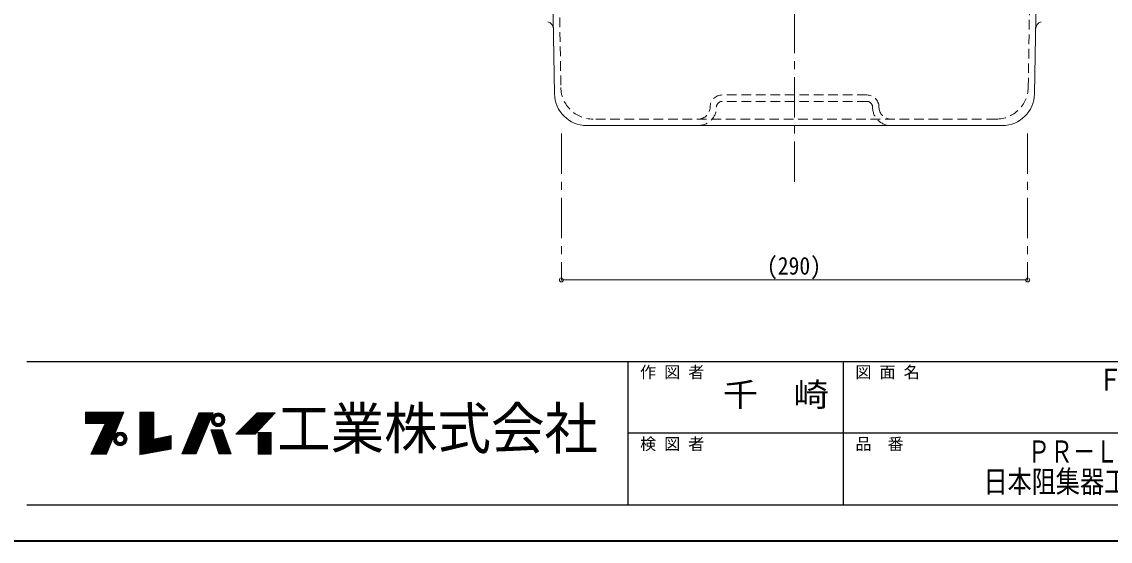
# Model space of a CAD drawing. Units: millimetres at full size, sheet at 1:5; details may follow other scales. Extents: x -1060 to 965, y -710 to 695.
# Drawn here: x -51 to 626, y -710 to -387 of the extents above; entities that cross this region are included whole.
import ezdxf
from ezdxf.enums import TextEntityAlignment as Align

# ---------------------------------------------------------------- set-up
doc = ezdxf.new("R2010")
doc.units = ezdxf.units.MM
doc.header["$LTSCALE"] = 5
doc.header["$PDMODE"] = 32
doc.header["$PDSIZE"] = 2.5
doc.linetypes.add('CHAIN1', pattern=[8, 5, -1, 1, -1])
doc.linetypes.add('DASHED1', pattern=[1.8, 1.2, -0.6])
doc.layers.add('0-0____1', color=7, linetype='Continuous', lineweight=18)
doc.styles.add('ＭＳ ゴシック', font='')
doc.styles.get('ＭＳ ゴシック').set_extended_font_data('MS Gothic')

msp = doc.modelspace()

# ---------------------------------------------------------------- linework, layer by layer
at = {"layer": '0-0____1', "color": 4, "linetype": 'CHAIN1', "lineweight": 9}
for p, q in [((430.048, -486.211), (430.048, -72.711)), ((285.048, -456.211), (285.048, -547.211)), ((575.048, -456.211), (575.048, -547.211))]:
    msp.add_line(p, q, dxfattribs=at)
at = {"layer": '0-0____1', "color": 4, "linetype": 'DASHED1', "lineweight": 9}
for p, q in [((280.097, -150.161), (284.72, -427.545)), ((575.376, -427.545), (579.999, -150.161)), ((475.048, -432.211), (385.048, -432.211)), ((475.048, -436.211), (385.048, -436.211)), ((555.379, -447.211), (304.718, -447.211))]:
    msp.add_line(p, q, dxfattribs=at)
at = {"layer": '0-0____1'}
for p, q in [((280.786, -431.545), (276.214, -157.211)), ((579.31, -431.545), (583.882, -157.211)), ((300.784, -451.211), (559.313, -451.211)), ((2.032, -655.641), (12.847, -629.496)), ((22.822, -629.391), (22.822, -655.956)), ((31.537, -629.391), (22.822, -629.391)), ((-10.988, -629.811), (12.717, -629.811)), ((-10.988, -630.021), (12.63, -630.021)), ((-10.988, -630.336), (12.5, -630.336)), ((-10.988, -630.651), (12.37, -630.651)), ((-10.988, -630.966), (12.239, -630.966)), ((-10.988, -631.386), (12.066, -631.386)), ((11.935, -631.701), (-10.988, -631.701)), ((-10.988, -632.016), (11.805, -632.016)), ((-10.988, -632.331), (11.675, -632.331)), ((-10.988, -632.646), (11.544, -632.646)), ((-10.988, -632.961), (11.414, -632.961)), ((-10.988, -633.171), (11.327, -633.171)), ((-10.988, -633.591), (11.153, -633.591)), ((-10.988, -633.906), (11.023, -633.906)), ((-10.988, -634.221), (10.893, -634.221)), ((-10.988, -634.536), (10.763, -634.536)), ((-10.988, -634.851), (10.632, -634.851)), ((-10.988, -635.166), (10.502, -635.166)), ((-10.988, -635.481), (10.372, -635.481)), ((-10.988, -635.796), (10.241, -635.796)), ((-10.988, -636.111), (10.111, -636.111)), ((22.822, -629.811), (31.537, -629.811)), ((22.822, -630.021), (31.537, -630.021)), ((22.822, -630.336), (31.537, -630.336)), ((22.822, -630.651), (31.537, -630.651)), ((22.822, -630.966), (31.537, -630.966)), ((22.822, -631.386), (31.537, -631.386)), ((22.822, -631.701), (31.537, -631.701)), ((22.822, -632.016), (31.537, -632.016)), ((22.822, -632.331), (31.537, -632.331)), ((22.822, -632.646), (31.537, -632.646)), ((22.822, -632.961), (31.537, -632.961)), ((22.822, -633.171), (31.537, -633.171)), ((22.822, -633.591), (31.537, -633.591)), ((22.822, -633.906), (31.537, -633.906)), ((22.822, -634.221), (31.537, -634.221)), ((22.822, -634.536), (31.537, -634.536)), ((22.822, -634.851), (31.537, -634.851)), ((22.822, -635.166), (31.537, -635.166)), ((22.822, -635.481), (31.537, -635.481)), ((22.822, -635.796), (31.537, -635.796)), ((22.822, -636.111), (31.537, -636.111)), ((59.467, -629.916), (48.967, -655.431)), ((56.918, -636.111), (65.923, -636.111)), ((57.048, -635.796), (66.053, -635.796)), ((57.177, -635.481), (66.184, -635.481)), ((57.307, -635.166), (66.315, -635.166)), ((57.437, -634.851), (66.446, -634.851)), ((57.577, -634.536), (66.577, -634.536)), ((57.696, -634.221), (66.708, -634.221)), ((57.825, -633.906), (66.839, -633.906)), ((57.892, -655.431), (68.497, -629.916)), ((57.955, -633.591), (66.97, -633.591)), ((58.128, -633.171), (67.144, -633.171)), ((58.214, -632.961), (67.232, -632.961)), ((58.344, -632.646), (67.363, -632.646)), ((58.474, -632.331), (67.494, -632.331)), ((58.603, -632.016), (67.625, -632.016)), ((58.733, -631.701), (67.755, -631.701)), ((58.862, -631.386), (67.886, -631.386)), ((59.035, -630.966), (68.061, -630.966)), ((59.165, -630.651), (68.182, -630.651)), ((59.295, -630.336), (68.323, -630.336)), ((59.467, -629.916), (68.497, -629.916)), ((67.292, -634.221), (69.292, -634.221)), ((67.313, -633.801), (69.332, -633.801)), ((67.325, -634.746), (69.354, -634.746)), ((67.399, -633.276), (69.5, -633.276)), ((67.424, -635.271), (69.552, -635.271)), ((67.595, -632.646), (69.936, -632.646)), ((67.595, -635.796), (69.936, -635.796)), ((67.79, -632.226), (70.502, -632.226)), ((67.847, -636.321), (70.735, -636.321)), ((68.12, -631.701), (74.965, -631.701)), ((68.473, -631.281), (74.611, -631.281)), ((69.081, -630.756), (74.003, -630.756)), ((69.819, -630.336), (73.266, -630.336)), ((75.237, -636.321), (72.35, -636.321)), ((75.295, -632.226), (72.583, -632.226)), ((75.49, -632.646), (73.149, -632.646)), ((75.49, -635.796), (73.149, -635.796)), ((75.661, -635.271), (73.532, -635.271)), ((75.686, -633.276), (73.584, -633.276)), ((75.76, -634.746), (73.73, -634.746)), ((75.772, -633.801), (73.753, -633.801)), ((73.792, -634.221), (75.792, -634.221)), ((89.602, -636.111), (101.175, -636.111)), ((89.917, -635.796), (101.467, -635.796)), ((90.232, -635.481), (101.76, -635.481)), ((90.547, -635.166), (102.052, -635.166)), ((90.862, -634.851), (102.345, -634.851)), ((91.177, -634.536), (102.637, -634.536)), ((91.492, -634.221), (102.93, -634.221)), ((91.807, -633.906), (103.252, -633.906)), ((92.122, -633.591), (103.515, -633.591)), ((92.542, -633.171), (103.905, -633.171)), ((92.752, -632.961), (104.1, -632.961)), ((93.067, -632.646), (104.392, -632.646)), ((93.382, -632.331), (104.685, -632.331)), ((93.697, -632.016), (104.977, -632.016)), ((94.012, -631.701), (105.27, -631.701)), ((94.327, -631.386), (105.562, -631.386)), ((94.642, -643.146), (106.927, -629.916)), ((94.747, -630.966), (105.952, -630.966)), ((95.062, -630.651), (106.245, -630.651)), ((95.377, -630.336), (106.537, -630.336)), ((1.192, -636.531), (-10.988, -636.531)), ((-7.628, -655.641), (1.192, -636.531)), ((7.244, -643.041), (-1.812, -643.041)), ((-1.618, -642.621), (7.418, -642.621)), ((7.635, -642.096), (-1.376, -642.096)), ((7.853, -641.571), (-1.134, -641.571)), ((8.026, -641.151), (-0.94, -641.151)), ((-0.698, -640.626), (8.243, -640.626)), ((8.417, -640.206), (-0.504, -640.206)), ((8.591, -639.786), (-0.278, -639.786)), ((-0.068, -639.261), (8.808, -639.261)), ((8.982, -638.841), (0.126, -638.841)), ((9.199, -638.316), (0.369, -638.316)), ((9.329, -638.001), (0.514, -638.001)), ((9.503, -637.581), (0.708, -637.581)), ((9.633, -637.266), (0.853, -637.266)), ((9.807, -636.846), (1.047, -636.846)), ((9.937, -636.531), (1.192, -636.531)), ((7.678, -643.041), (13.607, -643.041)), ((8.181, -642.621), (13.103, -642.621)), ((9.179, -642.096), (12.106, -642.096)), ((22.822, -636.531), (31.537, -636.531)), ((22.822, -636.846), (31.537, -636.846)), ((22.822, -637.266), (31.537, -637.266)), ((22.822, -637.581), (31.537, -637.581)), ((22.822, -638.001), (31.537, -638.001)), ((22.822, -638.316), (31.537, -638.316)), ((22.822, -638.841), (31.537, -638.841)), ((22.822, -639.261), (31.537, -639.261)), ((22.822, -639.786), (31.537, -639.786)), ((22.822, -640.206), (31.537, -640.206)), ((22.822, -640.626), (31.537, -640.626)), ((22.822, -641.151), (31.537, -641.151)), ((22.822, -641.571), (31.537, -641.571)), ((22.822, -642.096), (31.537, -642.096)), ((22.822, -642.621), (31.537, -642.621)), ((22.822, -643.041), (31.537, -643.041)), ((54.066, -643.041), (63.042, -643.041)), ((54.239, -642.621), (63.217, -642.621)), ((54.455, -642.096), (63.435, -642.096)), ((54.671, -641.571), (63.653, -641.571)), ((54.847, -641.151), (63.828, -641.151)), ((55.057, -640.626), (64.046, -640.626)), ((55.233, -640.206), (64.22, -640.206)), ((55.406, -639.786), (64.395, -639.786)), ((55.622, -639.261), (64.613, -639.261)), ((55.795, -638.841), (64.788, -638.841)), ((56.011, -638.316), (65.006, -638.316)), ((56.14, -638.001), (65.137, -638.001)), ((56.313, -637.581), (65.312, -637.581)), ((56.443, -637.266), (65.442, -637.266)), ((56.616, -636.846), (65.617, -636.846)), ((56.745, -636.531), (65.748, -636.531)), ((66.959, -640.626), (74.311, -640.626)), ((67.141, -641.151), (74.505, -641.151)), ((67.287, -641.571), (74.66, -641.571)), ((67.47, -642.096), (74.853, -642.096)), ((67.652, -642.621), (75.047, -642.621)), ((67.798, -643.041), (75.202, -643.041)), ((68.2, -636.846), (74.885, -636.846)), ((68.578, -637.266), (74.507, -637.266)), ((69.408, -637.896), (73.677, -637.896)), ((70.405, -638.316), (72.68, -638.316)), ((79.732, -655.326), (74.272, -640.521)), ((83.092, -642.621), (95.13, -642.621)), ((83.617, -642.096), (95.617, -642.096)), ((84.142, -641.571), (96.105, -641.571)), ((84.562, -641.151), (96.495, -641.151)), ((85.087, -640.626), (96.982, -640.626)), ((85.507, -640.206), (97.372, -640.206)), ((85.927, -639.786), (97.762, -639.786)), ((86.452, -639.261), (98.25, -639.261)), ((86.872, -638.841), (98.64, -638.841)), ((87.397, -638.316), (99.127, -638.316)), ((87.712, -638.001), (99.42, -638.001)), ((88.132, -637.581), (99.81, -637.581)), ((88.447, -637.266), (100.102, -637.266)), ((88.867, -636.846), (100.492, -636.846)), ((89.182, -636.531), (100.785, -636.531)), ((96.532, -642.621), (104.512, -642.621)), ((96.532, -643.041), (104.512, -643.041)), ((4.508, -649.656), (-4.865, -649.656)), ((4.725, -649.131), (-4.623, -649.131)), ((4.899, -648.711), (-4.429, -648.711)), ((5.116, -648.186), (-4.187, -648.186)), ((5.333, -647.661), (-3.945, -647.661)), ((5.594, -647.031), (-3.638, -647.031)), ((5.768, -646.611), (-3.46, -646.611)), ((5.985, -646.086), (-3.218, -646.086)), ((-3.024, -645.666), (6.159, -645.666)), ((6.376, -645.141), (-2.781, -645.141)), ((6.636, -644.511), (-2.491, -644.511)), ((6.854, -643.986), (-2.248, -643.986)), ((7.027, -643.566), (-2.055, -643.566)), ((6.392, -646.086), (8.392, -646.086)), ((6.413, -645.666), (8.432, -645.666)), ((6.425, -646.611), (8.454, -646.611)), ((6.499, -645.141), (8.6, -645.141)), ((6.499, -647.031), (8.6, -647.031)), ((6.695, -644.511), (9.036, -644.511)), ((6.695, -647.661), (9.036, -647.661)), ((6.947, -643.986), (9.835, -643.986)), ((6.947, -648.186), (9.835, -648.186)), ((7.22, -643.566), (14.065, -643.566)), ((7.3, -648.711), (13.985, -648.711)), ((7.678, -649.131), (13.607, -649.131)), ((8.336, -649.656), (12.948, -649.656)), ((14.337, -643.986), (11.45, -643.986)), ((14.337, -648.186), (11.45, -648.186)), ((14.59, -644.511), (12.249, -644.511)), ((14.59, -647.661), (12.249, -647.661)), ((14.786, -645.141), (12.684, -645.141)), ((14.786, -647.031), (12.684, -647.031)), ((14.86, -646.611), (12.83, -646.611)), ((14.872, -645.666), (12.853, -645.666)), ((12.892, -646.086), (14.892, -646.086)), ((22.822, -643.566), (31.537, -643.566)), ((22.822, -643.986), (31.537, -643.986)), ((22.822, -644.511), (31.537, -644.511)), ((22.822, -645.141), (31.537, -645.141)), ((22.822, -645.666), (31.537, -645.666)), ((22.822, -646.086), (31.537, -646.086)), ((22.822, -646.611), (42.352, -646.611)), ((22.822, -647.031), (42.352, -647.031)), ((22.822, -647.661), (42.352, -647.661)), ((22.822, -648.186), (42.352, -648.186)), ((22.822, -648.711), (42.352, -648.711)), ((22.822, -649.131), (42.352, -649.131)), ((22.822, -649.656), (42.352, -649.656)), ((42.352, -646.086), (32.478, -646.086)), ((42.352, -645.666), (34.359, -645.666)), ((42.352, -645.141), (36.71, -645.141)), ((42.352, -644.511), (39.531, -644.511)), ((51.344, -649.656), (60.293, -649.656)), ((51.56, -649.131), (60.511, -649.131)), ((51.733, -648.711), (60.685, -648.711)), ((51.949, -648.186), (60.904, -648.186)), ((52.165, -647.661), (61.122, -647.661)), ((52.424, -647.031), (61.384, -647.031)), ((52.597, -646.611), (61.558, -646.611)), ((52.813, -646.086), (61.777, -646.086)), ((52.986, -645.666), (61.951, -645.666)), ((53.202, -645.141), (62.169, -645.141)), ((53.461, -644.511), (62.431, -644.511)), ((53.677, -643.986), (62.649, -643.986)), ((53.85, -643.566), (62.824, -643.566)), ((67.981, -643.566), (75.395, -643.566)), ((68.127, -643.986), (75.55, -643.986)), ((68.309, -644.511), (75.744, -644.511)), ((68.528, -645.141), (75.976, -645.141)), ((68.71, -645.666), (76.17, -645.666)), ((68.856, -646.086), (76.325, -646.086)), ((69.039, -646.611), (76.518, -646.611)), ((69.185, -647.031), (76.673, -647.031)), ((69.404, -647.661), (76.906, -647.661)), ((69.586, -648.186), (77.099, -648.186)), ((69.757, -648.711), (77.293, -648.711)), ((69.915, -649.131), (77.448, -649.131)), ((70.097, -649.656), (77.641, -649.656)), ((82.567, -643.146), (94.642, -643.146)), ((96.532, -643.566), (104.512, -643.566)), ((96.532, -643.986), (104.512, -643.986)), ((96.532, -644.511), (104.512, -644.511)), ((96.532, -645.141), (104.512, -645.141)), ((96.532, -645.666), (104.512, -645.666)), ((96.532, -646.086), (104.512, -646.086)), ((96.532, -646.611), (104.512, -646.611)), ((96.532, -647.031), (104.512, -647.031)), ((96.532, -647.661), (104.512, -647.661)), ((96.532, -648.186), (104.512, -648.186)), ((96.532, -648.711), (104.512, -648.711)), ((96.532, -649.131), (104.512, -649.131)), ((96.532, -649.656), (104.512, -649.656)), ((-7.628, -655.641), (2.032, -655.641)), ((2.25, -655.116), (-7.385, -655.116)), ((2.51, -654.486), (-7.095, -654.486)), ((2.727, -653.961), (-6.852, -653.961)), ((2.944, -653.436), (-6.61, -653.436)), ((3.205, -652.806), (-6.319, -652.806)), ((3.422, -652.281), (-6.077, -652.281)), ((3.683, -651.651), (-5.786, -651.651)), ((3.857, -651.231), (-5.592, -651.231)), ((4.074, -650.706), (-5.35, -650.706)), ((4.291, -650.181), (-5.108, -650.181)), ((9.505, -650.181), (11.78, -650.181)), ((22.822, -650.181), (42.352, -650.181)), ((22.822, -650.706), (42.352, -650.706)), ((22.822, -651.231), (42.352, -651.231)), ((22.822, -651.651), (42.352, -651.651)), ((22.822, -652.281), (42.352, -652.281)), ((22.822, -652.806), (40.055, -652.806)), ((22.822, -653.436), (36.608, -653.436)), ((22.822, -653.961), (33.736, -653.961)), ((22.822, -654.486), (30.864, -654.486)), ((22.822, -655.116), (27.418, -655.116)), ((57.892, -655.431), (48.967, -655.431)), ((49.097, -655.116), (58.023, -655.116)), ((49.356, -654.486), (58.285, -654.486)), ((49.572, -653.961), (58.503, -653.961)), ((49.788, -653.436), (58.722, -653.436)), ((50.048, -652.806), (58.983, -652.806)), ((50.264, -652.281), (59.202, -652.281)), ((50.523, -651.651), (59.463, -651.651)), ((50.696, -651.231), (59.638, -651.231)), ((50.912, -650.706), (59.856, -650.706)), ((51.128, -650.181), (60.074, -650.181)), ((70.279, -650.181), (77.835, -650.181)), ((70.462, -650.706), (78.029, -650.706)), ((70.644, -651.231), (78.222, -651.231)), ((70.79, -651.651), (78.377, -651.651)), ((71.009, -652.281), (78.609, -652.281)), ((71.227, -652.806), (78.803, -652.806)), ((71.411, -653.436), (79.035, -653.436)), ((71.593, -653.961), (79.229, -653.961)), ((71.775, -654.486), (79.423, -654.486)), ((71.994, -655.116), (79.655, -655.116)), ((72.067, -655.326), (79.732, -655.326)), ((96.532, -650.181), (104.512, -650.181)), ((96.532, -650.706), (104.512, -650.706)), ((96.532, -651.231), (104.512, -651.231)), ((96.532, -651.651), (104.512, -651.651)), ((96.532, -652.281), (104.512, -652.281)), ((96.532, -652.806), (104.512, -652.806)), ((96.532, -653.436), (104.512, -653.436)), ((96.532, -653.961), (104.512, -653.961)), ((96.532, -654.486), (104.512, -654.486)), ((96.532, -655.116), (104.512, -655.116))]:
    msp.add_line(p, q, dxfattribs=at)
at = {"layer": '0-0____1', "color": 4, "lineweight": 9}
msp.add_line((285.048, -547.211), (575.048, -547.211), dxfattribs=at)
at = {"layer": '0-0____1', "color": 6, "lineweight": 25}
for p, q in [((-47.452, -597.926), (942.548, -597.926)), ((326.477, -687.211), (326.477, -597.926)), ((460.405, -687.211), (460.405, -597.926)), ((942.548, -642.568), (326.477, -642.568)), ((942.548, -687.211), (-47.452, -687.211))]:
    msp.add_line(p, q, dxfattribs=at)
at = {"layer": '0-0____1', "color": 1, "lineweight": 40}
msp.add_line((965.048, -709.711), (-1059.952, -709.711), dxfattribs=at)
at = {"layer": '0-0____1'}
for points in [[(-10.988, -636.531), (-10.988, -629.496), (12.847, -629.496)], [(22.822, -655.956), (42.352, -652.386), (42.352, -643.881), (31.537, -646.296), (31.537, -629.391)], [(82.567, -643.146), (95.797, -629.916), (106.927, -629.916)], [(72.067, -655.326), (66.922, -640.521), (74.272, -640.521)]]:
    msp.add_lwpolyline(points, dxfattribs=at)
msp.add_lwpolyline([(96.532, -642.096), (96.532, -655.641), (104.512, -655.641), (104.512, -642.096)], close=True, dxfattribs=at)
for centre, radius in [((71.542, -634.221), 4.25), ((71.542, -634.221), 2.25), ((10.642, -646.086), 4.25), ((10.642, -646.086), 2.25)]:
    msp.add_circle(centre, radius, dxfattribs=at)
at = {"layer": '0-0____1', "color": 4, "lineweight": 9}
for centre, start, end in [((275.117, -391.435), 0.95484, 71.48362), ((584.979, -391.435), 108.51638, 179.04516)]:
    msp.add_arc(centre, 5, start, end, dxfattribs=at)
at = {"layer": '0-0____1'}
for centre, start, end in [((300.784, -431.211), 180.95484, 270), ((559.313, -431.211), 270, 359.04516)]:
    msp.add_arc(centre, 20, start, end, dxfattribs=at)
at = {"layer": '0-0____1', "color": 4, "linetype": 'DASHED1', "lineweight": 9}
for centre, radius, start, end in [((304.718, -427.211), 20, 180.95484, 270), ((385.048, -439.711), 7.5, 90, 180), ((475.048, -439.711), 7.5, 0, 90), ((555.379, -427.211), 20, 270, 359.04516), ((370.048, -439.711), 7.5, 270, 0), ((370.048, -439.711), 11.5, 270, 0), ((385.048, -439.711), 3.5, 90, 180), ((475.048, -439.711), 3.5, 0, 90), ((490.048, -439.711), 11.5, 180, 270), ((490.048, -439.711), 7.5, 180, 270)]:
    msp.add_arc(centre, radius, start, end, dxfattribs=at)
at = {"layer": '0-0____1', "color": 1}
for p in [(285.048, -547.211), (575.048, -547.211)]:
    msp.add_point(p, dxfattribs=at)

# ---------------------------------------------------------------- texts
at = {"layer": '0-0____1', "style": 'ＭＳ ゴシック'}
for s, height, width, p in [('(290)', 11, 0.9, (412.861, -547.211)), ('ＦＲＰ製グリース阻集器', 13.75, 0.8, (618.977, -620.247)), ('千\u3000崎', 14.66, 1.1, (385.405, -630.247)), ('工業株式会社', 25.66, 0.95, (108.262, -660.068)), ('ＰＲ－Ｌ５３０Ｈ', 13.75, 0.75, (575.048, -664.89)), ('日本阻集器工業会認定品', 13.75, 0.8, (547.548, -683.64))]:
    msp.add_text(s, height=height, dxfattribs=dict(at, width=width)).set_placement(p, align=Align.BOTTOM_LEFT)
for s, p in [('作 図 者', (333.977, -610.426)), ('図 面 名', (467.905, -610.426)), ('検 図 者', (333.977, -655.068)), ('品\u3000番', (467.905, -655.068))]:
    msp.add_text(s, height=7.331, dxfattribs=at).set_placement(p, align=Align.BOTTOM_LEFT)

doc.saveas('drawing.dxf')
